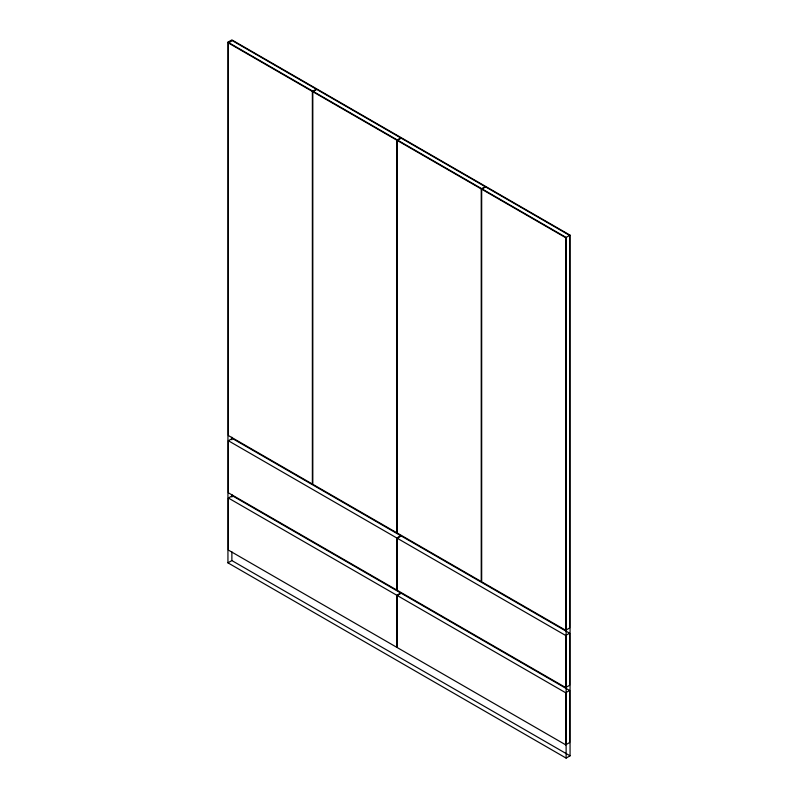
<?xml version="1.0" encoding="UTF-8"?>
<svg xmlns="http://www.w3.org/2000/svg" width="798" height="798" viewBox="0 0 798 798"><rect width="100%" height="100%" fill="white"/><g stroke="black" fill="none" stroke-linecap="round" stroke-linejoin="round"><path stroke-width="1.2" d="M227.939 42.174L231.879 39.9L570.061 235.151L570.061 755.826L566.121 758.1L227.939 562.849L227.939 42.174L566.121 237.425L566.121 758.1M228.388 42.962L232.328 40.678L316.317 89.167L312.367 91.451L228.388 42.962L228.388 435.548L312.367 484.037L312.367 91.451M312.816 91.71L316.766 89.426L400.746 137.914L396.806 140.189L312.816 91.71L312.816 484.296L396.806 532.785L396.806 140.189M397.254 140.458L401.195 138.174L485.184 186.662L481.234 188.936L397.254 140.458L397.254 533.044L481.234 581.533L481.234 188.936M481.683 189.196L485.633 186.922L569.612 235.41L569.612 627.996L565.672 630.27L481.683 581.792L481.683 189.196L565.672 237.684L570.061 235.151M228.388 440.755L232.328 438.471L400.746 535.707L396.806 537.992L228.388 440.755L228.388 492.825L396.806 590.051L396.806 537.992M228.388 498.032L232.328 495.748L400.746 592.984L396.806 595.258L228.388 498.032L228.388 550.091L396.806 647.328L396.806 595.258M227.939 562.849L231.879 560.575L570.061 755.826M397.254 538.251L401.195 535.967L569.612 633.203L569.612 685.273L565.672 687.547L397.254 590.311L397.254 538.251L565.672 635.477L569.612 633.203M397.254 595.517L401.195 593.243L569.612 690.479L569.612 742.549L565.672 744.823L397.254 647.587L397.254 595.517L565.672 692.754L569.612 690.479M565.672 237.684L565.672 630.27M565.672 635.477L565.672 687.547M565.672 692.754L565.672 744.823M231.879 437.254L231.879 439.748M231.879 494.551L231.879 497.044M231.879 551.857L231.879 560.575"/></g></svg>
